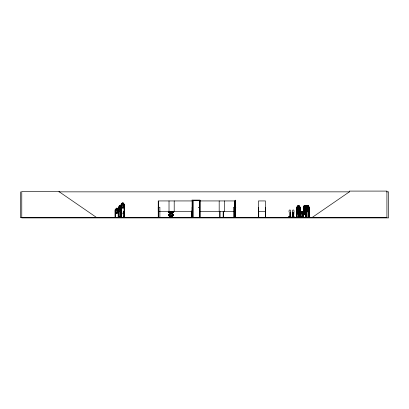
<?xml version="1.0" encoding="UTF-8"?>
<svg xmlns="http://www.w3.org/2000/svg" width="409" height="409" viewBox="0 0 409 409"><rect width="100%" height="100%" fill="white"/><g stroke="black" fill="none" stroke-linecap="round" stroke-linejoin="round"><path stroke-width="0.61" d="M156.35 217.496L160.262 217.481M199.48 217.639L190.231 217.476L199.582 217.476M194.142 217.685L194.101 217.312M194.142 217.496L190.251 217.69M232.793 217.496L236.704 217.481M235.835 207.496L235.835 207.373M290.272 217.189L290.451 212.169A1.304 0.854 -90 0 0 290.451 210.323A1.304 0.854 -90 0 0 289.245 210.323A1.304 0.854 -90 0 0 289.245 212.169L289.485 217.189M293.815 212.169L293.636 217.189L292.788 217.189L292.609 212.169A1.304 0.854 -90 0 1 292.609 210.323A1.304 0.854 -90 0 1 293.815 210.323A1.304 0.854 -90 0 1 293.815 212.169L293.698 217.189M298.907 217.291L299.066 213.943A0.869 0.567 -90 0 0 298.948 212.578L298.529 209.5M302.271 217.291L302.389 213.943A0.869 0.567 -90 0 0 302.312 212.578L302.236 211.417M303.56 207.184L303.601 217.69M306.765 207.215L306.837 217.675L306.484 217.675M120.103 211.223L120.389 212.583A0.869 0.762 -90 0 1 120.573 213.948L120.389 217.297L119.627 217.297L119.494 213.948A0.869 0.762 -90 0 1 119.653 212.583L119.663 211.53M124.152 217.297L124.31 213.948A0.869 0.762 -90 0 0 124.152 212.583L124.178 212.583A0.869 0.762 -90 0 1 124.336 213.948L124.178 217.297L123.39 217.297L123.232 213.948A0.869 0.762 -90 0 1 123.39 212.583L123.702 211.223M115.568 209.786L115.133 209.858L115.098 217.68M118.697 207.194L118.646 217.69M296.97 207.251L297.006 217.69M297.512 210.783L298.11 209.618L297.491 208.365L298.325 209.362L299.076 208.35L298.514 209.607L299.194 210.896M299.848 207.184L299.787 217.69M297.016 207.184L296.622 207.256L297.808 205.599L298.999 205.599M289.143 216.468L289.654 216.351M289.562 216.54L289.511 216.545M289.756 216.351C288.565 216.555 290.717 216.32 289.419 216.586M289.48 216.407L289.654 216.54M292.951 216.54L292.588 216.387L293.233 216.509M293.141 216.586L292.629 216.33L292.813 216.622M293.238 216.468L292.578 216.468L293.146 216.489M298.34 211.637C298.642 213.81 297.849 211.295 298.739 211.218M298.268 216.974L298.626 216.816L298.304 216.964M301.755 211.525L301.704 212.578A0.869 0.567 -90 0 0 301.586 213.943L301.745 217.291M301.98 216.796L301.51 216.719L301.51 217.481M301.699 216.765L302 216.842M119.653 211.642L119.934 211.223M120.026 216.918L120.338 216.821L120.072 216.954M124.05 216.98L123.738 216.877L124.091 216.801M123.753 216.821L123.963 216.806M256.678 217.66L260.364 217.476L256.683 217.639M256.683 217.491L260.359 217.481M305.794 217.69L306.06 205.86L306.336 205.86L306.617 207.271L306.653 211.545M298.299 216.826L298.534 216.964M303.718 208.508L304.276 209.49L304.828 209.49L305.37 208.508L305.789 205.645M307.44 205.63L307.026 208.508L306.479 209.49L305.927 209.49L305.375 208.508M298.146 209.5L297.772 211.637L298.529 212.281M301.714 211.525L301.888 211.259M124.05 216.801L123.774 216.877L124.085 216.888M116.345 208.237L115.783 211.1L116.534 212.082L117.286 212.082L118.027 211.1L117.47 208.237L116.304 208.191L115.164 209.843L115.246 217.68M122.281 203.038L121.718 205.901L122.47 206.888L123.221 206.888L123.963 205.901L123.406 203.038L122.26 203.038L121.136 204.664L121.136 206.525M118.712 217.69L118.692 207.22L118.298 207.271L118.262 217.69M297.767 209.29L297.19 212.153L297.962 213.135M113.999 217.67L116.054 217.465M120.103 217.496L120.185 217.68M120.098 217.66L120.082 216.724L120.43 216.724L120.394 217.578M295.789 217.66L295.886 217.383M298.58 216.831L298.207 216.903M304.961 207.997L304.403 208.636L304.138 207.997L304.403 205.86L304.715 205.86L304.961 207.271L304.899 208.907L305.743 210.558L306.627 210.558L307.445 208.892L307.44 207.256L307.711 205.845L308.018 205.845M306.617 207.997L306.336 208.636L305.794 207.997M305.533 217.69L305.538 207.133L305.922 207.271M170.742 213.278L170.323 214.643L171.167 215.052L171.606 214.178L171.167 213.278L170.742 213.314M304.69 213.365L304.761 211.882M305.007 210.558L304.117 210.558L303.279 208.907L303.279 207.256L304.153 205.599L305.007 205.599M305.774 205.599L304.93 207.271L304.899 208.907L305.774 210.558M308.279 205.584L309.127 207.256L309.097 208.876L308.279 210.543L307.425 210.543L306.612 208.876L306.586 207.24L307.425 205.584L308.314 205.584L309.153 207.24L309.122 217.675M304.976 210.558L305.85 208.907M306.612 207.256L307.461 205.584M308.268 210.502L309.153 208.892M198.805 207.286C198.943 208.339 199.316 206.622 198.764 207.486M168.994 214.173L168.994 215.257L170.297 216.31L171.622 216.31L172.93 215.257L172.93 214.173L171.622 213.115L170.297 213.115L169.679 214.97L170.538 215.599L171.391 215.599L172.24 214.97L172.24 214.178L171.601 213.145L172.93 214.204M288.616 217.685L288.693 216.842L289.603 216.842M288.754 217.68L288.841 217.685M289.971 217.588L289.73 217.598M292.967 216.842L292.057 216.842L292.062 217.598M292.266 217.476L292.379 217.69M293.095 217.598L293.243 217.476M293.335 216.842L293.166 217.476M296.709 217.598L296.791 217.312M296.878 217.685L297.062 212.174M297.747 217.598L297.849 217.118L298.458 217.118M298.468 217.675L298.636 217.118L299.245 217.118L299.245 217.69M300.073 217.598L300.324 217.598M301.029 217.685L301.443 217.67L301.28 217.118M301.193 217.68L288.78 217.68M303.355 217.573L303.447 207.271M119.474 205.599L118.308 207.256L118.324 217.69M120.614 210.558L121.78 208.907L121.754 207.256L120.594 205.645L119.474 205.645L118.907 208.508L119.663 209.49L120.41 209.49L121.151 208.508L120.594 205.645M120.614 205.599L122.26 207.956L123.421 207.956L124.53 206.289L124.546 204.648L123.4 202.997L122.24 202.997L121.1 204.648L121.069 206.525M123.421 207.956L124.51 206.289M298.999 210.558L297.793 210.558L296.622 208.907L297.793 207.256L298.187 205.86L298.59 205.86L298.964 207.271L298.964 207.997L298.187 208.636L297.813 207.271L298.979 207.256L300.15 208.907L298.979 210.558M297.783 214.163L296.576 212.552L296.576 210.896L297.767 209.244L298.953 209.244C300.579 210.507 300.569 213.058 298.918 214.163M296.632 212.537L296.597 210.896L297.783 209.29M298.964 210.517L300.17 208.907M298.964 212.174L300.15 210.563L298.979 212.215M298.728 213.135L299.49 212.153L298.918 209.29L300.088 210.911M301.786 211.33L302.277 211.417M119.684 217.123L119.5 217.68M123.584 217.66L123.452 217.123M124.367 217.624L124.592 217.123L124.157 217.123M292.813 216.453L293.12 216.351M297.006 207.261L297.062 210.947M168.994 214.204L170.297 213.115L171.601 213.176M172.93 215.226L171.622 216.31M311.832 217.69L349.378 191.852L349.378 191.09L386.919 191.09L386.919 217.69L20.45 217.69L20.45 191.852M119.239 217.69L116.284 217.486L116.596 217.68M116.58 217.69L116.376 217.68M120.675 217.69L121.187 217.624M299.148 210.906L298.304 209.848L297.767 210.896L297.461 210.855M302.992 214.163L304.664 213.662M121.473 204.664L121.417 217.69M58.835 191.852L349.572 191.852M386.633 191.852L388.55 191.852L388.55 217.91L21.769 217.91L21.769 191.361L59.315 191.361L59.315 191.852L96.856 217.69M191.801 200.149L200.052 200.149L200.052 217.69L200.021 217.368M192.961 200.707L199.495 200.707L199.495 217.69M235.349 200.722L234.96 200.722L234.899 217.69M192.573 200.937L158.569 200.937L158.595 217.69M199.541 200.937L234.797 200.937L234.792 217.69L234.817 207.271L233.503 207.271L233.503 217.69M121.442 204.536L121.069 204.664M124.566 204.648L124.116 204.664L124.116 211.489M119.454 205.599L120.635 205.599M305.743 205.599L306.627 205.599L307.471 207.256L306.581 205.645M298.979 205.645L297.808 205.645L297.231 208.508L298.008 209.49L298.774 209.49L299.531 208.508L298.964 205.645L300.114 207.271M304.991 205.645L304.132 205.645L303.718 207.271L303.703 217.69M305.758 205.645L306.617 205.645L307.026 207.271L306.586 207.24M121.1 206.3L122.281 207.91L123.406 207.91M121.78 207.256L121.345 207.271M303.279 207.256L303.677 207.271M305.37 207.271L304.961 205.645L305.85 207.256M158.237 207.271L158.37 217.69L158.196 217.312L234.945 217.312M158.59 207.271L159.883 207.271L159.878 217.69M192.123 207.271L192.256 217.69M298.964 207.297L297.793 207.297L297.231 210.165L298.008 211.146L298.774 211.146L299.531 210.165L298.964 207.297L300.114 208.922M116.325 208.237L117.47 208.237L118.63 209.843L118.181 209.858M118.37 208.892L119.474 210.558M296.602 208.907L297.829 210.517M303.34 208.892L304.153 210.558M306.586 208.892L307.471 210.502M115.496 209.715L115.481 217.68M119.454 210.558L120.635 210.558M296.602 210.563L297.793 212.215L296.602 210.563L296.637 207.256M158.569 211.361L192.573 211.361M199.541 211.361L234.797 211.361M258.478 211.361L265.472 211.361M302.072 211.596L307.282 211.596M124.152 211.642L123.871 211.223M302.312 211.637L302.271 212.578A0.869 0.567 -90 0 1 302.389 213.943L302.312 217.291L301.704 217.291M302.072 211.739L307.282 211.739M168.508 211.918L173.385 211.918M168.472 212.087L173.416 212.087M290.451 212.169L290.334 217.189L289.424 217.189M292.609 212.169L292.849 217.189M168.472 212.235L173.416 212.235M168.508 212.399L173.385 212.399M123.39 212.583L123.416 212.583A0.869 0.762 -90 0 0 123.262 213.948L123.232 213.948M301.704 212.578L301.745 212.578A0.869 0.567 -90 0 0 301.627 213.943L301.586 213.943M116.325 213.109L117.47 213.109L118.63 211.499L117.449 213.109L116.304 213.15L115.164 211.499L116.345 213.109M306.336 214.173L304.664 213.713L304.598 211.882M298.948 217.291L298.34 217.291L298.263 213.943A0.869 0.567 -90 0 1 298.381 212.578M168.508 214.797L169.224 214.797M172.664 214.797L173.385 214.797M168.472 214.96L169.198 214.96M172.695 214.96L173.416 214.96M168.472 215.108L169.198 215.108M172.695 215.108L173.416 215.108M168.508 215.277L169.224 215.277M172.664 215.277L173.385 215.277M169.04 214.178L169.04 215.246L170.318 216.249L171.622 216.279M292.501 216.243L292.962 216.243L292.992 217.522M123.815 216.724L124.193 216.724M298.146 216.719L298.56 216.79M120.389 217.123L120.824 217.123C121.12 217.982 120.256 217.823 120.737 217.123M301.822 217.118L301.213 217.118L301.259 217.573M115.098 217.297L115.542 217.297L115.542 217.68M118.59 217.297L118.145 217.297L118.145 217.68M293.841 217.261L294.47 217.276M296.97 217.276L297.834 217.276M306.653 217.297L306.648 217.675L306.627 217.297L307.011 217.297M308.867 217.297L309.25 217.297M118.262 217.312L118.712 217.312M124.525 217.312L124.08 217.312L124.08 217.69M258.447 217.312L258.749 217.69L258.728 211.034M265.323 217.312L265.63 217.312M301.341 217.383L292.154 217.383L292.154 216.842M303.32 217.312L303.703 217.312M305.559 217.312L305.947 217.312M116.274 217.629L125.461 217.639L114.188 217.68M187.813 217.476L186.407 217.69M187.961 217.476L189.347 217.476M200.804 217.476L201.632 217.69M205.042 217.476L206.335 217.476M208.447 217.476L209.679 217.69M211.519 217.476L212.818 217.69M213.089 217.476L214.382 217.69M215.431 217.476L214.607 217.69M220.114 217.419L223.156 217.419M263.723 217.496L267.394 217.496M278.018 217.476L279.403 217.476M279.557 217.476L280.789 217.69M285.993 217.476L287.225 217.69M288.887 217.476L287.588 217.69M289.424 217.476L289.163 217.69M289.7 217.476L290.993 217.69M291.99 217.476L293.718 217.69M295.109 217.476L293.892 217.69M295.37 217.476L310.712 217.624M125.461 217.496L123.191 217.486L123.191 217.123M168.513 217.522L173.38 217.522M307.389 217.476L301.868 217.69M173.385 217.593L168.493 217.685M310.835 217.67L288.698 217.598M304.69 213.662L306.361 214.163M223.641 217.665L223.59 217.312M192.056 217.685L192.123 200.937M191.811 211.034L191.847 217.69L191.898 211.463M123.513 217.685L123.538 217.123L123.104 217.123L123.104 217.578M121.028 217.685L121.033 217.312L121.754 217.312L121.754 217.69M124.29 204.587L124.147 217.69M298.764 211.259L298.938 211.525M298.979 205.599L300.17 207.256L300.16 217.69L300.17 207.256L299.843 207.22L299.869 210.947M301.965 217.675L301.816 216.719M297.844 217.573L297.977 217.383M307.026 208.493L307.578 209.474L308.13 209.474L308.677 208.493L308.268 205.63M304.976 205.599L305.82 207.271M307.44 207.982L307.987 208.621L308.268 207.982L307.987 205.845M298.263 213.943L298.381 217.291M309.214 217.675L309.224 207.256L308.872 207.107L308.867 217.675M309.081 217.297L309.04 217.675M308.999 209.091L308.974 217.675M306.985 209.705L307.011 217.675M306.903 217.297L306.903 217.675M306.755 210.318L306.755 211.545M306.796 217.297L306.755 217.675M306.361 214.244L304.664 213.493L302.992 214.244M305.922 210.333L305.922 217.69M305.748 217.312L305.758 217.69M305.692 209.72L305.666 217.69M304.679 211.448L304.69 213.713M304.679 214.27L304.679 214.597M303.514 217.312L303.488 217.69M303.345 207.271L303.34 217.69M302.594 217.573L302.609 217.118L302 217.118L302 217.481M302.542 217.118L302.542 217.481M302.067 217.118L302.062 217.69M301.77 216.719L301.74 217.573M301.556 216.719L301.571 217.573M300.068 217.312L300.068 217.69M299.92 217.312L299.915 217.69M299.869 212.174L299.833 217.69M299.178 217.118L299.178 217.69M298.406 216.719L298.447 217.522M298.192 216.719L298.146 217.481M297.916 217.118L297.89 217.522M297.103 217.312L297.103 217.69M296.689 207.271L296.668 217.69L296.653 217.312M295.083 217.383L295.109 217.69M294.153 217.69L294.148 216.842L293.233 216.842L293.233 217.383M294.045 216.842L294.045 217.383M292.89 216.243L292.849 217.69M292.573 216.243L292.501 217.383M290.784 217.522L290.784 216.842L289.869 216.842L289.869 217.383M290.681 216.842L290.681 217.383L288.79 217.383L288.79 216.842M289.971 216.842L289.966 217.69M289.603 217.383L289.598 216.243L289.137 216.243L289.137 217.383M289.526 216.243L289.526 217.383M289.506 216.842L289.424 217.69M289.209 216.243L289.209 217.383M285.911 217.69L284.25 217.69M283.289 217.69L281.003 217.69M265.599 217.69L265.599 207.271L265.339 217.69M265.528 217.312L265.487 217.69L265.472 200.937L258.478 200.937L258.478 217.69M258.606 207.271L258.611 217.69M258.544 217.312L258.565 217.69M235.477 217.69L235.477 200.149L235.303 217.69M234.679 200.937L234.679 217.69M234.112 217.368L234.112 217.69M233.651 217.312L233.657 217.69M233.355 217.312L233.355 217.69M233.355 217.312L233.355 217.69M232.43 217.69L230.804 217.69M229.894 217.69L228.288 217.69M224.367 200.937L224.367 211.361M223.549 211.489L223.549 217.69M223.237 217.312L223.237 217.69M223.196 211.489L223.156 217.69M221.371 217.368L221.371 217.69M221.259 217.368L221.259 217.69M220.609 217.368L220.609 217.69M220.073 211.489L220.114 217.69M220.032 217.312L220.032 217.69M219.761 217.312L219.761 217.69M219.72 211.489L219.679 217.69M219.183 200.937L219.183 211.361M211.264 217.69L210.042 217.69M208.35 217.69L207.532 217.69M204.766 217.69L204.505 217.69M204.408 217.69L203.447 217.69M203.227 217.69L202.93 217.69M202.741 217.69L201.923 217.69M199.95 217.69L199.95 200.246L192.506 200.246L192.506 217.69M199.582 217.69L199.536 200.661L192.92 200.661L192.961 217.69M199.377 217.368L199.377 217.69M198.012 217.312L198.012 217.69L197.93 217.312M197.654 217.312L197.654 217.69M197.619 217.312L197.578 217.69M194.536 217.419L194.536 217.69M194.454 217.312L194.454 217.69M194.183 217.312L194.183 217.69M192.982 200.722L192.982 217.639M192.409 200.149L192.409 217.69M192.358 211.356L192.296 217.69M192.082 217.312L192.107 217.69M191.979 217.368L191.979 217.69M191.77 217.312L191.77 217.69M191.458 211.034L191.443 217.69M191.417 217.312L191.417 217.69M189.883 217.69L189.623 217.69M174.203 200.937L174.203 211.361M172.956 217.69L172.956 217.056L168.968 217.056L168.968 217.69M172.644 217.69L172.644 213.979L172.404 217.69M171.356 217.419L171.356 217.69M171.315 217.312L171.279 217.69M171.003 217.312L171.003 217.69M170.921 217.312L170.936 217.69M169.52 217.685L169.28 213.968L169.28 217.69M169.019 200.937L169.019 211.361M160.031 217.312L160.031 217.69M159.735 217.312L159.735 217.69M159.73 217.312L159.73 217.69M159.029 217.368L159.029 217.69M158.738 217.312L158.743 217.69M158.237 200.937L158.237 217.69M124.489 204.664L124.459 217.69M124.423 204.664L124.377 217.69L124.372 217.312M124.249 217.123L124.234 217.69M123.845 216.724L123.815 217.486M122.766 217.578L119.428 217.486L119.428 217.123M121.652 207.271L121.652 217.69M121.606 217.312L121.601 217.69M121.483 217.312L121.483 217.69M121.381 204.664L121.376 217.69M121.136 209.628L121.192 217.69M121.069 209.628L121.1 217.69M120.481 217.123L120.481 217.578M119.771 217.486L119.771 217.123L119.336 217.123L119.336 217.578M118.554 209.858L118.564 217.69M118.487 209.858L118.411 217.69M118.181 211.064L118.206 217.68M115.399 217.297L115.389 217.68M235.564 207.276L235.564 207.649L235.564 207.276M305.533 206.714L305.978 207.961L305.513 209.25L306.121 208.196L306.689 209.27L306.269 207.956L306.714 206.755L306.131 207.711L305.533 206.714M119.213 206.714L119.817 207.961L119.188 209.25L120.011 208.196L120.834 209.25L120.21 207.956L120.808 206.714L120.026 207.711L119.213 206.714M116.713 208.447L116.35 210.589L117.086 211.228L117.47 209.858L117.086 208.447L116.693 208.447M119.842 205.86L119.474 207.997L120.215 208.636L120.599 207.271L120.215 205.86L119.842 205.86M122.649 203.253L122.286 205.39L123.022 206.029L123.406 204.664L123.022 203.253L122.628 203.253M298.187 207.511L297.813 209.648L298.57 210.292L298.964 208.922L298.57 207.511L298.171 207.511M307.282 211.448L302.072 211.448L302.072 211.882L307.282 211.882L307.282 211.448M306.387 214.27L302.967 214.27L302.967 214.597L306.387 214.597L306.387 214.27"/></g></svg>
